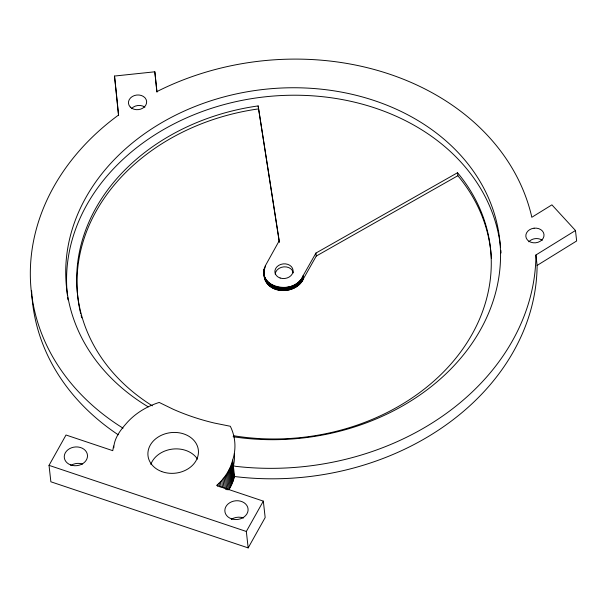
<?xml version="1.0" encoding="UTF-8"?>
<svg xmlns="http://www.w3.org/2000/svg" width="607" height="607" viewBox="0 0 607 607"><rect width="100%" height="100%" fill="white"/><g stroke="black" fill="none" stroke-linecap="round" stroke-linejoin="round"><path stroke-width="0.91" d="M491.404 258.499A207.761 167.229 -6.4 0 0 457.86 175.711L457.526 172.729L315.928 253.066L303.113 275.722C295.359 296.861 252.527 287.187 266.61 263.491L279.22 240.767L258.142 105.921A207.761 167.229 -6.4 0 0 84.828 232.443A207.761 167.229 -6.4 0 0 152.357 405.833M263.992 269.462C262.512 279.835 268.499 288.682 279.129 290.192C288.462 291.861 299.494 287.779 303.454 278.712L316.262 256.055L457.86 175.711M113.577 446.008L112.765 450.675L66.019 435.014L49.03 465.357L50.874 481.791L248.172 547.901L265.168 517.559L263.324 501.124L216.578 485.456C224.37 478.764 230.387 469.81 232.792 459.757A67.901 54.653 -6.4 0 0 231.047 427.829L230.311 426.266L214.377 423.056A217.898 175.385 -6.4 0 1 173.132 409.232L159.201 402.441L157.221 403.094A67.901 54.653 -6.4 0 0 125.915 423.952C120.004 430.568 114.124 438.747 113.782 447.829M227.306 472.921L229.15 489.356L232.435 482.922L234.606 476.222M248.172 547.901L246.328 531.466L263.324 501.124M234.423 453.793A60.806 48.947 -6.4 0 1 233.429 465.766L235.584 466.32A253.369 203.937 -6.4 0 0 535.92 256.822L535.92 254.986L575.474 230.508L551.907 204.855L531.808 217.291L531.171 214.453A253.369 203.937 -6.4 0 0 159.96 90.064L156.841 91.649L154.823 71.801L114.503 76.05L118.479 115.11L116.749 116.362A253.369 203.937 -6.4 0 0 123.062 428.185M232.693 460.053L234.537 476.487L236.76 476.783A253.369 203.937 -6.4 0 0 537.096 267.277L537.089 265.441L576.65 240.971L575.474 230.508M233.111 436.714L234.818 436.987A217.898 175.385 -6.4 0 0 498.081 228.839A217.898 175.385 -6.4 0 0 173.905 116.028A217.898 175.385 -6.4 0 0 148.26 406.872M49.03 465.357L246.328 531.466M258.142 105.921L279.258 241.882M535.92 254.986L537.089 265.441M315.928 253.066L316.262 256.055M303.113 275.722L303.454 278.712M302.878 276.268L303.212 279.258M302.612 276.807L302.946 279.797M302.332 277.346L302.665 280.335M302.02 277.869L302.354 280.859M301.694 278.385L302.028 281.375M301.338 278.894L301.671 281.883M300.966 279.395L301.3 282.384M300.571 279.888L300.913 282.87M300.162 280.366L300.495 283.355M299.729 280.829L300.063 283.818M299.274 281.284L299.608 284.273M298.803 281.731L299.137 284.721M298.318 282.164L298.652 285.153M297.809 282.581L298.143 285.571M297.286 282.983L297.62 285.973M296.747 283.37L297.081 286.36M296.193 283.75L296.527 286.732M295.624 284.106L295.958 287.096M295.04 284.448L295.374 287.437M294.441 284.774L294.774 287.764M293.826 285.085L294.167 288.075M293.204 285.381L293.545 288.371M292.574 285.654L292.908 288.644M291.929 285.912L292.263 288.902M291.277 286.155L291.61 289.144M290.609 286.375L290.95 289.364M289.941 286.58L290.275 289.569M289.266 286.77L289.6 289.759M288.575 286.936L288.917 289.926M287.893 287.081L288.226 290.07M287.194 287.21L287.528 290.199M286.496 287.316L286.83 290.305M285.791 287.407L286.132 290.396M285.093 287.475L285.427 290.465M279.22 240.767L279.387 242.261M284.387 287.528L284.721 290.51M283.681 287.551L284.015 290.541M282.976 287.566L283.31 290.548M282.27 287.551L282.604 290.541M281.565 287.521L281.898 290.51M280.866 287.475L281.2 290.457M280.168 287.399L280.502 290.389M279.478 287.308L279.812 290.298M278.795 287.202L279.129 290.192M278.112 287.073L278.454 290.063M277.445 286.921L277.778 289.911M276.777 286.754L277.111 289.744M276.124 286.572L276.458 289.562M275.479 286.367L275.813 289.349M274.842 286.14L275.176 289.129M274.22 285.897L274.554 288.886M273.605 285.639L273.939 288.628M273.006 285.358L273.34 288.348M272.422 285.062L272.755 288.052M271.845 284.751L272.186 287.741M271.291 284.425L271.625 287.415M270.745 284.084L271.086 287.073M270.221 283.719L270.555 286.709M269.713 283.348L270.047 286.337M269.22 282.953L269.554 285.943M268.749 282.551L269.083 285.54M268.294 282.134L268.628 285.123M267.854 281.701L268.188 284.691M267.437 281.253L267.778 284.243M265.335 265.578L265.502 267.072M267.042 280.798L267.376 283.788M266.67 280.335L267.004 283.317M266.314 279.85L266.648 282.839M264.614 267.217L264.781 268.711M265.98 279.364L266.314 282.354M265.669 278.863L266.003 281.853M265.38 278.355L265.714 281.345M264.113 268.893L264.364 271.139M265.115 277.831L265.449 280.821M264.872 277.308L265.206 280.297M263.893 270.032L264.227 273.021M264.652 276.777L264.986 279.766M263.825 270.601L264.159 273.59M264.455 276.231L264.789 279.22M263.772 271.177L264.113 274.167M264.28 275.684L264.614 278.674M263.749 271.746L264.47 278.127M232.329 461.479L234.173 477.914M231.821 463.164L233.665 479.598M231.244 464.833L233.088 481.268M230.592 466.487L232.435 482.922M229.871 468.126L231.715 484.561M229.089 469.75L230.933 486.184M228.232 471.343L230.076 487.785M226.32 474.477L228.057 490.001M225.265 476.002L226.798 489.697M224.15 477.497L225.478 489.371M222.966 478.969L223.991 488.096M221.73 480.403L222.549 487.709M220.424 481.806L221.039 487.284M219.074 483.18L219.484 486.829M217.655 484.507L217.86 486.336M154.823 71.801L157.008 92.188M114.503 76.05L115.679 86.513M115.778 87.438L118.615 115.345M118.236 434.787A253.369 203.937 -6.4 0 1 31.943 296.224M31.883 295.336A253.369 203.937 -6.4 0 1 31.64 290.89M131.446 108.668A9.12 7.345 -6.4 0 1 144.914 107.151M528.818 241.814A9.12 7.345 -6.4 0 1 534.964 238.68L535.283 238.642A9.12 7.345 -6.4 0 1 542.286 240.304M81.763 317.825A207.761 167.229 -6.4 0 1 81.126 315.397M80.723 313.773A207.761 167.229 -6.4 0 1 79.813 309.699M79.646 308.88A207.761 167.229 -6.4 0 1 78.622 303.128M78.493 302.301A207.761 167.229 -6.4 0 1 258.476 108.903M275.221 274.174A9.12 7.345 -6.4 0 1 283.97 266.845A9.12 7.345 -6.4 0 1 293.34 272.915M71.027 465.341A11.654 9.378 -6.4 0 1 82.605 464.044M231.29 519.364A11.654 9.378 -6.4 0 1 243.566 517.983M150.817 464.355A25.335 20.395 -6.4 0 1 172.737 449.066A25.335 20.395 -6.4 0 1 197.503 459.12M500.858 250.388A217.898 175.385 -6.4 0 1 501.063 253.005M67.992 299.82A217.898 175.385 -6.4 0 1 67.643 297.218M67.438 295.48A217.898 175.385 -6.4 0 1 264.424 96.9A217.898 175.385 -6.4 0 1 500.517 246.905M457.526 172.729A207.761 167.229 -6.4 0 1 452.822 361.818A207.761 167.229 -6.4 0 1 233.505 435.72M534.107 228.186L533.796 228.224A9.12 7.345 -6.4 0 0 525.859 236.495A9.12 7.345 -6.4 0 0 535.427 242.808L535.746 242.777A9.12 7.345 -6.4 0 0 543.993 234.461A9.12 7.345 -6.4 0 0 534.107 228.186M130.3 107.06L130.11 106.862A9.12 7.345 -6.4 0 1 132.311 96.521A9.12 7.345 -6.4 0 1 144.997 97.803L145.172 98.008A9.12 7.345 -6.4 0 1 142.797 108.145A9.12 7.345 -6.4 0 1 130.3 107.06M70.624 464.924A11.654 9.378 -6.4 0 0 87.491 455.356A11.654 9.378 -6.4 0 0 69.517 448.71A11.654 9.378 -6.4 0 0 70.624 464.924M231.586 518.864A11.654 9.378 -6.4 0 0 248.058 508.841A11.654 9.378 -6.4 0 0 229.78 502.717A11.654 9.378 -6.4 0 0 231.586 518.864M161.75 471.578A25.335 20.395 -6.4 0 0 198.413 450.781A25.335 20.395 -6.4 0 0 159.338 436.327A25.335 20.395 -6.4 0 0 161.75 471.578M280.153 278.021A9.12 7.345 -6.4 0 0 293.037 270.176A9.12 7.345 -6.4 0 0 278.734 265.38A9.12 7.345 -6.4 0 0 280.153 278.021"/></g></svg>
